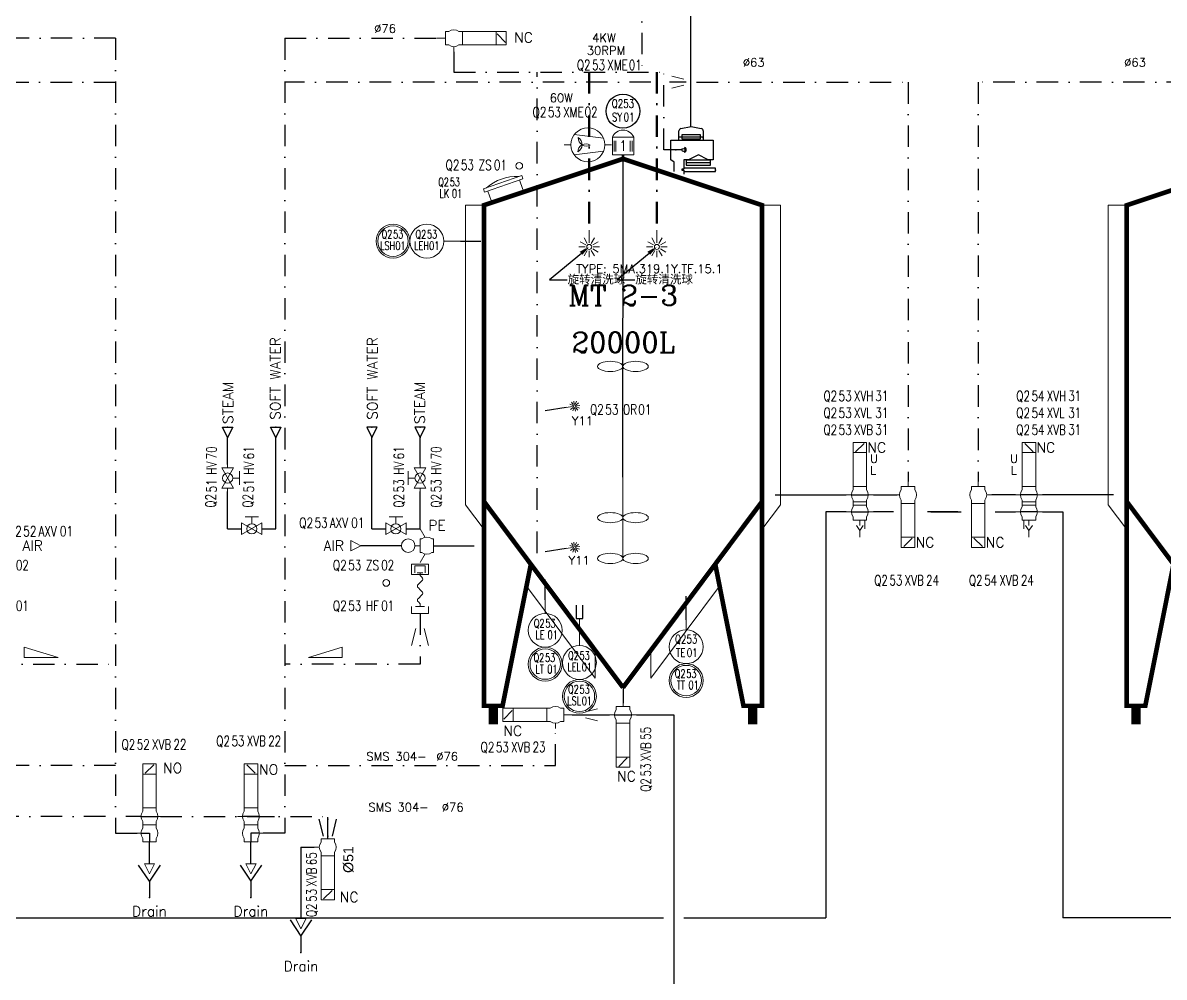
# Model space of a CAD drawing. Header units: inches. Extents: x 14542 to 16164, y 23460 to 24887.
# Drawn here: x 15124.2 to 15461.6, y 24392.6 to 24674.7 of the extents above; entities that cross this region are included whole.
import ezdxf
from ezdxf import colors
from ezdxf.entities.mleader import LeaderData, LeaderLine
from ezdxf.enums import TextEntityAlignment as Align
from ezdxf.math import Vec2, Vec3

# ---------------------------------------------------------------- set-up
doc = ezdxf.new("R2010")
doc.units = ezdxf.units.IN
doc.header["$MEASUREMENT"] = 0
doc.linetypes.add('DASHDOT2', pattern=[12.7, 6.35, -3.175, 0, -3.175])
for name, color, linetype, lineweight in [('15 Pipe Drain', 32, 'Continuous', 30), ('17 Pipe CIP', 4, 'DASHDOT2', 50), ('19 Pipe Process', 30, 'Continuous', 30), ('31 Equipment', 7, 'Continuous', 9), ('33 Instruments Labels', 7, 'Continuous', 9), ('43 TXT English', 7, 'Continuous', 9)]:
    doc.layers.add(name, color=color, linetype=linetype, lineweight=lineweight)
for name, color, linetype in [('CUVERIE', 7, 'Continuous'), ('DIAMETRE', 7, 'Continuous'), ('MATERIEL-DIVERS', 7, 'Continuous'), ('POMPES-PROCESS', 7, 'Continuous'), ('REPERES', 7, 'Continuous'), ('techn-data', 7, 'Continuous'), ('TEXTE', 7, 'Continuous'), ('TEXTES', 7, 'Continuous'), ('TUYAUTERIE-AIR INSTRUMENT', 3, 'Continuous'), ('TUYAUTERIE-EAU', 5, 'Continuous'), ('TUYAUTERIE-EGOUT', 32, 'Continuous'), ('TUYAUTERIE-GAZ', 3, 'Continuous'), ('TUYAUTERIE-NEP', 4, 'DASHDOT2'), ('TUYAUTERIE-VAPEUR', 6, 'Continuous'), ('TXT_FR', 7, 'Continuous'), ('VANNES', 7, 'Continuous')]:
    doc.layers.add(name, color=color, linetype=linetype)
doc.layers.get('33 Instruments Labels').off()
doc.layers.get('REPERES').off()
doc.styles.add('ROMANC', font='romanc')
doc.styles.add('ROMANS', font='ROMANS.SHX')
doc.styles.add('ROMANT', font='romant')
doc.styles.get("Standard").update_dxf_attribs({"font": 'arial.ttf'})

# ---------------------------------------------------------------- blocks, each defined once
blk = doc.blocks.new('EGOUT')
at = {"color": 7}
for p, q in [((-3.2, 9.61), (0, 4.81)), ((0, 4.81), (3.2, 9.61)), ((0, 4.81), (0, 0))]:
    blk.add_line(p, q, dxfattribs=at)
at = {"color": 7, "extrusion": (0, -1, 0)}
blk.add_point((0, 0), dxfattribs=at)
at = {"layer": 'POMPES-PROCESS', "style": 'ROMANS'}
blk.add_attdef('EGOUT', text='', height=3, dxfattribs=at).set_placement((0, -4), align=Align.MIDDLE)
blk = doc.blocks.new('APV-SIGN-FLOW-SLOPE-1')
at = {"layer": '31 Equipment'}
blk.add_lwpolyline([(-5, 2), (5, 2), (5, 5), (-5, 2)], dxfattribs=at)
at = {"layer": '31 Equipment', "style": 'ROMANS'}
blk.add_attdef('%', text='', height=2, rotation=16.6992, dxfattribs=at).set_placement((-0.64, 4.87), align=Align.MIDDLE)
blk = doc.blocks.new('APV-VLV-SSEAT-SW44-4')
at = {"layer": '31 Equipment', "ltscale": 38}
for p, q in [((1.25, 20.25), (-1.25, 17.75)), ((-2, 7.5), (-2, 6.5)), ((2, 7.5), (2, 6.5)), ((-4, 5), (-2.5, 5)), ((-2, 2.5), (-2, 3.5)), ((2, 2.5), (2, 3.5)), ((-2.5, 0), (-4, 0)), ((-2, 2.5), (2, 2.5)), ((-2, 2.5), (-2, 1.5)), ((2, 2.5), (2, 1.5)), ((-2, -1.5), (-2, -2.5)), ((-2, -2.5), (2, -2.5)), ((0, -2.5), (0, -5)), ((2, -1.5), (2, -2.5))]:
    blk.add_line(p, q, dxfattribs=at)
at = {"layer": '31 Equipment', "lineweight": 30}
for p, q in [((-2.5, 5), (2.5, 5)), ((-2.5, 0), (0, 0)), ((0, 0), (0, -2.5))]:
    blk.add_line(p, q, dxfattribs=at)
at = {"layer": '31 Equipment'}
blk.add_line((2.5, 5), (4, 5), dxfattribs=at)
at = {"layer": '31 Equipment', "ltscale": 38}
for points in [[(-2, 17.5), (2, 17.5), (2, 20.5), (-2, 20.5)], [(-2, 7.5), (2, 7.5), (2, 17.5), (-2, 17.5)]]:
    blk.add_lwpolyline(points, close=True, dxfattribs=at)
for centre, start, end in [((0, 5), 143.1301, 216.8699), ((0, 5), 323.1301, 36.8699), ((0, 0), 143.1301, 216.8699), ((0, 0), 323.1301, 36.8699)]:
    blk.add_arc(centre, 2.5, start, end, dxfattribs=at)
blk = doc.blocks.new('APV-SIGN-ARW-FLOW-1')
at = {"layer": '31 Equipment'}
for p, q in [((-1.5, -1.5), (-1.5, 1.5)), ((-1.5, 1.5), (1.5, 0)), ((1.5, 0), (-1.5, -1.5))]:
    blk.add_line(p, q, dxfattribs=at)
blk = doc.blocks.new('APV-INS-M-L-LE2')
at = {"layer": '31 Equipment', "color": 7}
blk.add_line((5, 0), (13, 0), dxfattribs=at)
at = {"layer": '31 Equipment', "lineweight": 25}
blk.add_lwpolyline([(17, 1), (13, 1), (13, 0), (13, -1), (17, -1)], dxfattribs=at)
at = {"layer": '31 Equipment', "color": 7}
blk.add_circle((0, 0), 5, dxfattribs=at)
blk = doc.blocks.new('APV-INS-F-L-LS')
at = {"layer": '31 Equipment'}
for radius in [5, 4.5]:
    blk.add_circle((0, 0), radius, dxfattribs=at)
blk = doc.blocks.new('APV-INS-M-L-TE')
at = {"layer": '31 Equipment', "color": 7}
blk.add_line((0, -5), (0, -10), dxfattribs=at)
blk.add_circle((0, 0), 5, dxfattribs=at)
blk = doc.blocks.new('APV-INS-F-L-TT')
at = {"layer": '31 Equipment'}
for radius in [5, 4.5]:
    blk.add_circle((0, 0), radius, dxfattribs=at)
blk = doc.blocks.new('APV-TNK-ACC-MOT-1')
at = {"layer": '31 Equipment', "color": 7}
for p, q in [((3.15, 6.4), (-3.15, 6.4)), ((-3.15, 6.4), (-3.15, 1.15)), ((-2.64, 5.35), (-2.64, 2.2)), ((-2.1, 5.35), (-2.1, 2.2)), ((2.1, 5.35), (2.1, 2.2)), ((2.66, 5.35), (2.66, 2.2)), ((3.15, 1.15), (3.15, 6.4)), ((-3.15, 1.15), (3.15, 1.15))]:
    blk.add_line(p, q, dxfattribs=at)
blk.add_arc((0, 5.09), 3.41, 22.6199, 157.3801, dxfattribs=at)
at = {"layer": '31 Equipment', "ltscale": 38}
blk.add_point((0, 0), dxfattribs=at)
at = {"layer": '31 Equipment', "color": 7}
blk.add_trace([(-0.39, 0), (0.39, 0), (-0.39, 1.15), (0.39, 1.15)], dxfattribs=at)
at = {"layer": '31 Equipment', "style": 'ROMANT', "width": 0.8}
blk.add_text('1', height=3, dxfattribs=at).set_placement((0, 3.89), align=Align.MIDDLE)
blk = doc.blocks.new('APV-INS-M-L-LE1')
at = {"layer": '31 Equipment', "color": 7}
blk.add_line((0, -5), (0, -10), dxfattribs=at)
blk.add_circle((0, 0), 5, dxfattribs=at)
blk = doc.blocks.new('APV-TNK-ACC-MANHOLE-1')
at = {"layer": '31 Equipment'}
for p, q in [((-6, 3), (-6, 4)), ((-6, 4), (6, 4)), ((6, 3), (6, 4)), ((-6, 3), (6, 3)), ((-5, 0), (-5, 3)), ((5, 3), (5, 0))]:
    blk.add_line(p, q, dxfattribs=at)
blk.add_arc((0, -8), 13, 67.3801, 112.6199, dxfattribs=at)
blk = doc.blocks.new('APV-INS-POS-GEN-1')
at = {"layer": '31 Equipment', "color": 5}
blk.add_circle((0, 0), 1, dxfattribs=at)
blk = doc.blocks.new('APV-TNK-ACC-AGIT-1')
at = {"layer": '31 Equipment'}
blk.add_line((0, 0), (0, -8), dxfattribs=at)
for centre in [(-2.5, -8), (2.5, -8)]:
    blk.add_ellipse(centre, major_axis=(-2.5, 0), ratio=0.4, dxfattribs=at)
blk = doc.blocks.new('APV-FTG-CONX-QUICK-1')
at = {"layer": '31 Equipment'}
for p, q in [((-0.5, 2.5), (2.5, 2.5)), ((-0.5, -2.5), (-0.5, 2.5)), ((0, 1.5), (2, 1.5)), ((0, 0.83), (0, -0.83)), ((2, 1.5), (2, -1.5)), ((2.5, 2.5), (2.5, -2.5)), ((2.5, -2.5), (-0.5, -2.5)), ((0, -0.83), (0, -0.83)), ((2, -1.5), (0, -1.5))]:
    blk.add_line(p, q, dxfattribs=at)
blk = doc.blocks.new('APV-FTG-CONX-HOSE-1')
at = {"layer": '31 Equipment'}
for p, q in [((-4.17, 0), (-5, 0)), ((4.17, 0), (5, 0))]:
    blk.add_line(p, q, dxfattribs=at)
for points in [[(-4.17, 0), (-3.63, 0.5), (-3.42, 0.71), (-3.13, 0.79), (-2.83, 0.71), (-2.58, 0.5), (-1.54, -0.5), (-1.33, -0.71), (-1.04, -0.79), (-0.75, -0.71), (-0.5, -0.5), (0, 0)], [(0, 0), (0.54, 0.5), (0.75, 0.71), (1.04, 0.79), (1.33, 0.71), (1.58, 0.5), (2.62, -0.5), (2.83, -0.71), (3.12, -0.79), (3.42, -0.71), (3.67, -0.5), (4.17, 0)]]:
    blk.add_lwpolyline(points, dxfattribs=at)
blk = doc.blocks.new('APV-FTG-CONX-SCREWED-1')
at = {"layer": '31 Equipment'}
for p, q in [((0, 2.5), (2, 2.5)), ((0, 1.33), (0, -1.33)), ((2, 2.5), (2, -2.5)), ((0, -1.33), (0, -1.33)), ((2, -2.5), (0, -2.5))]:
    blk.add_line(p, q, dxfattribs=at)
blk = doc.blocks.new('APV-FCE-GEN-REDCON-1')
at = {"layer": '31 Equipment', "color": 7}
for p, q in [((-2.5, 2.5), (2.5, 1.25)), ((2.5, 1.25), (2.5, 1.25)), ((2.5, -1.25), (-2.5, -2.5))]:
    blk.add_line(p, q, dxfattribs=at)
blk = doc.blocks.new('APV-INS-F-L-LT')
at = {"layer": '31 Equipment'}
for radius in [5, 4.5]:
    blk.add_circle((0, 0), radius, dxfattribs=at)
blk = doc.blocks.new('SPB')
at = {"color": 7}
for p, q in [((0, -6), (0, 0)), ((-2.598, -9), (-1.302, -8.25)), ((-2.124, -9.624), (-1.062, -8.562)), ((-1.5, -10.098), (-0.75, -8.802)), ((-0.774, -10.398), (-0.39, -8.952)), ((0, -10.5), (0, -9)), ((0.774, -10.398), (0.39, -8.952)), ((1.5, -10.098), (0.75, -8.802)), ((2.124, -9.624), (1.062, -8.562)), ((2.598, -9), (1.302, -8.25))]:
    blk.add_line(p, q, dxfattribs=at)
blk.add_circle((0, -7.5), 1.5, dxfattribs=at)
at = {"color": 7, "extrusion": (0, 1, 0)}
blk.add_point((0, 0), dxfattribs=at)
blk = doc.blocks.new('GOAVEC')
at = {"layer": 'MATERIEL-DIVERS'}
for p, q in [((0.48, 11.27), (3, 11.77)), ((3, 11.77), (5.52, 11.27)), ((0, 8.4), (0, 10.68)), ((0, 9.21), (6, 9.21)), ((5.28, 9.71), (0.72, 9.71)), ((0.72, 9.71), (0.72, 8.7)), ((0.72, 8.7), (5.28, 8.7)), ((5.28, 8.7), (5.28, 9.71)), ((6, 10.68), (6, 8.4)), ((-0.74, 6), (-2.03, 6)), ((-2, 8.4), (8.4, 8.4)), ((-2, 3.6), (-2, 8.4)), ((8.4, 8.4), (8.4, 3.6)), ((-1.2, 3), (-2, 3.6)), ((-1.2, 0.7), (-1.2, 3)), ((2.26, 3.6), (1.2, 3.6)), ((1.2, 3.6), (1.2, 1.27)), ((1.8, 3.49), (1.8, 2.29)), ((7.8, 3.49), (1.8, 3.49)), ((1.8, 2.89), (7.8, 2.89)), ((4.8, 4.8), (2.53, 3.66)), ((7.07, 3.66), (4.8, 4.8)), ((8.4, 3.6), (7.34, 3.6)), ((7.8, 2.29), (7.8, 3.49)), ((0.76, 1.27), (0.76, 1.01)), ((1.2, 1.27), (0.76, 1.27)), ((0.76, 1.01), (1.2, 1.01)), ((9, 1.52), (1.19, 1.52)), ((1.19, 1.01), (1.19, 0.72)), ((1.19, 0.72), (9, 0.72)), ((1.2, 1.01), (1.2, 0)), ((1.8, 2.29), (7.8, 2.29)), ((9, 0.72), (9, 1.52))]:
    blk.add_line(p, q, dxfattribs=at)
for centre, start, end in [((0.6, 10.68), 101.3099, 180), ((5.4, 10.68), 0, 78.6901), ((2.26, 4.2), 270, 296.5651), ((7.34, 4.2), 243.4349, 270)]:
    blk.add_arc(centre, 0.6, start, end, dxfattribs=at)
at = {"layer": 'MATERIEL-DIVERS', "color": 7, "extrusion": (1, 0, 0)}
for p in [(6, 9), (9, 1)]:
    blk.add_point(p, dxfattribs=at)
at = {"layer": 'MATERIEL-DIVERS', "color": 2}
for p in [(6, 9), (-2, 6), (9, 1)]:
    blk.add_point(p, dxfattribs=at)
at = {"layer": 'MATERIEL-DIVERS', "color": 7, "extrusion": (-1, 0, 0)}
blk.add_point((-2, 6), dxfattribs=at)
at = {"layer": 'MATERIEL-DIVERS', "xscale": 0.2499010929244832, "yscale": 0.2499010929244832, "zscale": 0.2499010929244832, "rotation": 90}
blk.add_blockref('SPB', (-0.74, 6), dxfattribs=at)
blk = doc.blocks.new('INSTR-M-L-SY')
at = {"layer": 'MATERIEL-DIVERS', "color": 7}
blk.add_circle((0, 0), 5, dxfattribs=at)
blk = doc.blocks.new('APV-VLV-SSEAT-SW42-3')
at = {"layer": '31 Equipment', "ltscale": 38}
for p, q in [((1.25, 15.25), (-1.25, 12.75)), ((-2, 2.5), (-2, 1.5)), ((2, 2.5), (2, 1.5)), ((-2, -2.5), (-2, -1.5)), ((2, -2.5), (-2, -2.5)), ((-2, -2.5), (2, -2.5)), ((0, -2.5), (0, -5)), ((2, -2.5), (2, -1.5))]:
    blk.add_line(p, q, dxfattribs=at)
at = {"layer": '31 Equipment'}
for p, q in [((-4, 0), (-2.5, 0)), ((2.5, 0), (4, 0))]:
    blk.add_line(p, q, dxfattribs=at)
at = {"layer": '31 Equipment', "lineweight": 30}
blk.add_line((2.5, 0), (-2.5, 0), dxfattribs=at)
at = {"layer": '31 Equipment', "ltscale": 38}
for points in [[(-2, 12.5), (2, 12.5), (2, 15.5), (-2, 15.5)], [(-2, 2.5), (2, 2.5), (2, 12.5), (-2, 12.5)]]:
    blk.add_lwpolyline(points, close=True, dxfattribs=at)
for start, end in [(143.1301, 216.8699), (323.1301, 36.8699)]:
    blk.add_arc((0, 0), 2.5, start, end, dxfattribs=at)
blk = doc.blocks.new('APV-VLV-SSEAT-SW41-3')
at = {"layer": '31 Equipment', "ltscale": 38}
for p, q in [((1.25, 15.25), (-1.25, 12.75)), ((-2, 2.5), (-2, 1.5)), ((2, 2.5), (2, 1.5)), ((2.5, 0), (4, 0)), ((-2, -2.5), (-2, -1.5)), ((2, -2.5), (-2, -2.5)), ((-2, -2.5), (2, -2.5)), ((0, -2.5), (0, -5)), ((2, -2.5), (2, -1.5))]:
    blk.add_line(p, q, dxfattribs=at)
for points in [[(-2, 12.5), (2, 12.5), (2, 15.5), (-2, 15.5)], [(-2, 2.5), (2, 2.5), (2, 12.5), (-2, 12.5)]]:
    blk.add_lwpolyline(points, close=True, dxfattribs=at)
for start, end in [(143.1301, 216.8699), (323.1301, 36.8699)]:
    blk.add_arc((0, 0), 2.5, start, end, dxfattribs=at)
blk = doc.blocks.new('APV-VLV-SAMPL-PRD20-2')
at = {"layer": '31 Equipment', "ltscale": 38}
for p, q in [((-2.54, 2.44), (-4, 5)), ((-4, 0), (-5.5, 0)), ((-4, 2), (-3.5, 2)), ((-4, 2), (-4, -2)), ((0, 2), (-0.5, 2)), ((0, 2), (0, -2)), ((0, -2), (0, 2)), ((-4, -2), (-3.5, -2)), ((-2.54, -2.44), (-4, -5)), ((0, -2), (-0.5, -2))]:
    blk.add_line(p, q, dxfattribs=at)
at = {"layer": '31 Equipment'}
blk.add_circle((-7.5, 0), 2, dxfattribs=at)
at = {"layer": '31 Equipment', "ltscale": 38}
for start, end in [(53.1301, 126.8699), (233.1301, 306.8699)]:
    blk.add_arc((-2, 0), 2.5, start, end, dxfattribs=at)
blk = doc.blocks.new('APV-VLV-DSEAT-DA34-3')
at = {"layer": '31 Equipment', "ltscale": 38}
for p, q in [((1.25, 20.25), (-1.25, 17.75)), ((-2, 7.5), (-2, 6.5)), ((2, 7.5), (2, 6.5)), ((-4, 5), (-2.5, 5)), ((-2, 3), (-2, 3.5)), ((2, 3), (2, 3.5)), ((4, 5), (2.5, 5)), ((-2, 2), (-2, 1.5)), ((2, 2), (2, 1.5)), ((-4, 0), (-2.5, 0)), ((-2, -2.5), (-2, -1.5)), ((-2, -2.5), (2, -2.5)), ((0, -2.5), (0, -4)), ((1.5, -2.5), (1.5, -5)), ((2, -2.5), (2, -1.5)), ((2.5, 0), (4, 0)), ((0, -5.5), (-1, -4)), ((1, -4), (0, -5.5)), ((0, -5.5), (0, -7.5))]:
    blk.add_line(p, q, dxfattribs=at)
at = {"layer": '31 Equipment', "lineweight": 30}
for p, q in [((-2.5, 5), (2.5, 5)), ((-2.5, 0), (2.5, 0))]:
    blk.add_line(p, q, dxfattribs=at)
at = {"layer": '31 Equipment', "ltscale": 38}
for points in [[(-2, 17.5), (2, 17.5), (2, 20.5), (-2, 20.5)], [(-2, 7.5), (2, 7.5), (2, 17.5), (-2, 17.5)], [(-2, 3), (2, 3), (2, 2), (-2, 2)]]:
    blk.add_lwpolyline(points, close=True, dxfattribs=at)
for centre, start, end in [((0, 5), 143.1301, 216.8699), ((0, 5), 323.1301, 36.8699), ((0, 0), 143.1301, 216.8699), ((0, 0), 323.1301, 36.8699)]:
    blk.add_arc(centre, 2.5, start, end, dxfattribs=at)
at = {"layer": '31 Equipment', "style": 'ROMANS', "flags": 8}
for tag, p in [('U', (3, 14.5)), ('L', (3, 11))]:
    blk.add_attdef(tag, p, '', height=2.5, dxfattribs=at)
blk = doc.blocks.new('APV-TNK-ACC-SPRAYBALL-1')
at = {"layer": '31 Equipment'}
for p, q in [((0, -3.81), (0, 0)), ((-0.6, -3.97), (-1.53, -2.35)), ((0.6, -3.97), (1.53, -2.35)), ((-1.19, -5), (-3.05, -5)), ((-1.03, -4.4), (-2.65, -3.47)), ((-1.03, -5.6), (-2.65, -6.53)), ((-0.6, -6.03), (-1.53, -7.65)), ((0, -6.19), (0, -8.05)), ((0.6, -6.03), (1.53, -7.65)), ((1.03, -4.4), (2.65, -3.47)), ((1.03, -5.6), (2.65, -6.53)), ((1.19, -5), (3.05, -5))]:
    blk.add_line(p, q, dxfattribs=at)
blk.add_circle((0, -5), 0.738, dxfattribs=at)
blk = doc.blocks.new('REPNORM')
at = {"layer": 'TEXTES', "style": 'ROMANS', "width": 0.75}
for tag, p in [('ZONE', (-9.75, -1.25)), ('SOUSZONE', (-5.25, -1.25)), ('ELEMENT', (0, -1.25)), ('NUM', (4.5, -1.25))]:
    blk.add_attdef(tag, p, '', height=3, dxfattribs=at)
blk = doc.blocks.new('REPNORM1')
at = {"layer": 'TEXTES', "style": 'ROMANS', "width": 0.75}
for tag, p in [('ZONE', (-9.75, -1.25)), ('SOUSZONE', (-5.25, -1.25)), ('ELEMENT', (-0.75, -1.25)), ('NUM', (5.59, -1.22))]:
    blk.add_attdef(tag, p, '', height=3, dxfattribs=at)
blk = doc.blocks.new('REPINS2')
at = {"layer": 'TEXTES', "style": 'ROMANS', "width": 0.7}
for tag, p in [('ZONE', (-3.35, 0.8)), ('SOUSZONE', (0.05, 0.8)), ('NUM', (0.7, -2.6))]:
    blk.add_attdef(tag, p, '', height=2.5, dxfattribs=at)
blk.add_attdef('ELEMENT', text='', height=2.5, dxfattribs=at).set_placement((-1.56, -2.59), align=Align.CENTER)
blk = doc.blocks.new('REPINS')
at = {"layer": 'TEXTES', "style": 'ROMANS', "width": 0.75}
for tag, p in [('ZONE', (-3.3, 1)), ('SOUSZONE', (0.1, 1)), ('NUM', (0.2, -3))]:
    blk.add_attdef(tag, p, '', height=2.5, dxfattribs=at)
blk.add_attdef('ELEMENT', text='', height=2.5, dxfattribs=at).set_placement((-0.2, -3), align=Align.RIGHT)
blk = doc.blocks.new('CR')
at = {"color": 7}
for p, q in [((-2.5, 2.5), (2.5, 1.25)), ((2.5, 1.25), (2.5, 1.25)), ((2.5, -1.25), (-2.5, -2.5))]:
    blk.add_line(p, q, dxfattribs=at)
at = {"color": 7, "extrusion": (-1, 0, 0)}
blk.add_point((-2.5, 0), dxfattribs=at)
at = {"color": 7, "extrusion": (1, 0, 0)}
blk.add_point((2.5, 0), dxfattribs=at)
blk = doc.blocks.new('APV-PMP-GEN-FAN-1')
at = {"layer": '31 Equipment', "ltscale": 38}
for p, q in [((-5, 0), (-7, 0)), ((5, 0), (7, 0))]:
    blk.add_line(p, q, dxfattribs=at)
at = {"layer": '31 Equipment', "color": 7}
for p, q in [((4.62, 1.91), (-4.01, 2.99)), ((-3.44, 2.92), (-3.44, 2.92)), ((-4.03, -2.96), (4.65, -1.85))]:
    blk.add_line(p, q, dxfattribs=at)
blk.add_circle((0, 0), 5, dxfattribs=at)
for centre, radius, start, end in [((-4.14, 0.04), 2.42, 297.7105, 59.0333), ((-0.6, -2.14), 2.41, 57.3705, 179.0726), ((-0.42, 2.11), 2.48, 179.801, 296.7761)]:
    blk.add_arc(centre, radius, start, end, dxfattribs=at)
blk = doc.blocks.new('FLE23-A')
at = {"color": 7}
for p, q in [((0, 1.5), (-3, 0)), ((-3, 0), (0, -1.5)), ((0, -1.5), (0, 1.5))]:
    blk.add_line(p, q, dxfattribs=at)
at = {"layer": 'MATERIEL-DIVERS', "color": 7, "extrusion": (-1, 0, 0)}
blk.add_point((-3, 0), dxfattribs=at)
at = {"layer": 'MATERIEL-DIVERS', "color": 2}
for p in [(-3, 0), (0, 0)]:
    blk.add_point(p, dxfattribs=at)
at = {"layer": 'MATERIEL-DIVERS', "color": 7, "extrusion": (1, 0, 0)}
blk.add_point((0, 0), dxfattribs=at)
blk = doc.blocks.new('APV-VLVM-BALL-KHV+MF-1')
at = {"layer": '31 Equipment'}
for p, q in [((-2, 3.5), (2, 3.5)), ((0, 1.5), (0, 3.5)), ((-3, 1.734), (-3, -1.734)), ((-3, -1.734), (3, 1.734)), ((3, -1.734), (-3, 1.734)), ((3, 1.734), (3, -1.734))]:
    blk.add_line(p, q, dxfattribs=at)
at = {"layer": '31 Equipment', "ltscale": 38}
for p, q in [((-3, 0), (-4, 0)), ((3, 0), (4, 0))]:
    blk.add_line(p, q, dxfattribs=at)
at = {"layer": '31 Equipment'}
blk.add_circle((0, 0), 1.5, dxfattribs=at)
blk = doc.blocks.new('APV-TNK-INSULAT-13')
at = {"layer": '31 Equipment', "color": 7}
for p, q in [((-24.69, 86.85), (-28.01, 86.85)), ((-28.01, 86.85), (-28.01, 33.18)), ((25.11, 86.85), (28.43, 86.85)), ((28.43, 86.85), (28.43, 33.18)), ((-4.77, 7.11), (-4.77, 2.1)), ((5.19, 7.11), (5.19, 2.1))]:
    blk.add_line(p, q, dxfattribs=at)
at = {"layer": '31 Equipment'}
for p, q in [((-24.69, 28.74), (-24.69, 86.85)), ((25.11, 28.74), (25.11, 86.85)), ((-28.01, 33.18), (-24.69, 28.74)), ((28.43, 33.18), (25.11, 28.74)), ((-17.09, 18.58), (-16.3, 22.54)), ((-16.3, 22.54), (-4.77, 7.11)), ((16.73, 22.54), (5.19, 7.11)), ((17.52, 18.58), (16.73, 22.54)), ((-17.09, 18.58), (-4.77, 2.1)), ((17.52, 18.58), (5.19, 2.1))]:
    blk.add_line(p, q, dxfattribs=at)
blk = doc.blocks.new('APV-TNK-GEN-12')
at = {"layer": '31 Equipment', "color": 7}
for points, const_width in [([(-16.3, 28.54), (-21.37, 3.17), (-24.69, 3.17), (-24.69, 92.85), (0.21, 101.15), (25.11, 92.85), (25.11, 3.17), (21.79, 3.17), (16.73, 28.54)], 0.83), ([(-24.69, 39.75), (0.21, 6.45)], 0.83), ([(25.11, 39.75), (0.21, 6.45)], 0.83), ([(-23.03, 3.17), (-23.03, -0.15)], 1.66), ([(23.45, 3.17), (23.45, -0.15)], 1.66)]:
    blk.add_lwpolyline(points, dxfattribs=dict(at, const_width=const_width))

msp = doc.modelspace()

# ---------------------------------------------------------------- linework, layer by layer
at = {"layer": '15 Pipe Drain'}
for q in [(15206.39, 24409.93), (15210.31, 24431.01)]:
    msp.add_line((15206.39, 24431.01), q, dxfattribs=at)
at = {"layer": '17 Pipe CIP'}
for p, q in [((15291.59, 24660.14), (15291.59, 24613.44)), ((15311.59, 24660.14), (15311.59, 24613.44))]:
    msp.add_line(p, q, dxfattribs=at)
at = {"layer": '19 Pipe Process'}
for p, q in [((15184.71, 24525.14), (15184.71, 24536.14)), ((15241.59, 24525.14), (15241.59, 24536.14)), ((15346.59, 24535.14), (15367.59, 24535.14)), ((15375.59, 24535.14), (15382.59, 24535.14)), ((15417.59, 24535.14), (15410.59, 24535.14)), ((15446.59, 24535.14), (15425.59, 24535.14)), ((15361.59, 24530.14), (15361.59, 24410.14)), ((15367.59, 24530.14), (15361.59, 24530.14)), ((15381.59, 24530.14), (15375.59, 24530.14)), ((15400.59, 24530.14), (15391.59, 24530.14)), ((15392.59, 24530.14), (15401.59, 24530.14)), ((15411.59, 24530.14), (15417.59, 24530.14)), ((15425.59, 24530.14), (15431.59, 24530.14)), ((15431.59, 24530.14), (15431.59, 24410.14)), ((15245.59, 24520.14), (15257.59, 24520.14)), ((15301.59, 24478.22), (15301.59, 24473.64)), ((15286.59, 24470.14), (15297.59, 24470.14)), ((15305.59, 24470.14), (15316.59, 24470.14)), ((15316.59, 24470.14), (15316.59, 24360.14)), ((15029.59, 24410.14), (15313.59, 24410.14)), ((15319.59, 24410.14), (15361.59, 24410.14)), ((15473.59, 24410.14), (15431.59, 24410.14))]:
    msp.add_line(p, q, dxfattribs=at)
at = {"layer": 'CUVERIE'}
for p, q in [((15253.59, 24610.14), (15259.59, 24610.14)), ((15278.59, 24504.14), (15278.59, 24510.14)), ((15320.25, 24498.27), (15320.25, 24505.27))]:
    msp.add_line(p, q, dxfattribs=at)
at = {"layer": 'MATERIEL-DIVERS'}
msp.add_line((15301.56, 24540.43), (15301.59, 24634.48), dxfattribs=at)
at = {"layer": 'TUYAUTERIE-AIR INSTRUMENT'}
msp.add_line((15236.09, 24520.14), (15224.09, 24520.14), dxfattribs=at)
at = {"layer": 'TUYAUTERIE-EAU'}
for p, q in [((15198.92, 24544.14), (15198.92, 24552.14)), ((15227.38, 24544.14), (15227.38, 24552.14)), ((15198.92, 24525.14), (15198.92, 24544.14)), ((15227.38, 24525.14), (15227.38, 24544.14)), ((15184.71, 24525.14), (15188.78, 24525.14)), ((15194.78, 24525.14), (15198.92, 24525.14)), ((15227.38, 24525.14), (15231.45, 24525.14)), ((15237.45, 24525.14), (15241.59, 24525.14))]:
    msp.add_line(p, q, dxfattribs=at)
at = {"layer": 'TUYAUTERIE-EGOUT'}
for p, q in [((15161.59, 24426.14), (15161.59, 24432.64)), ((15191.59, 24426.14), (15191.59, 24432.64))]:
    msp.add_line(p, q, dxfattribs=at)
at = {"layer": 'TUYAUTERIE-GAZ'}
msp.add_line((15321.59, 24644.14), (15321.59, 24716.14), dxfattribs=at)
msp.add_line((15321.59, 24644.14), (15321.59, 24716.14), dxfattribs=at)
at = {"layer": 'TUYAUTERIE-NEP'}
for p, q in [((15307.13, 24710.14), (15307.13, 24660.14)), ((15151.59, 24670.14), (15096.59, 24670.14)), ((15151.59, 24670.14), (15151.59, 24435.14)), ((15201.59, 24670.14), (15201.59, 24435.14)), ((15201.59, 24670.14), (15246.59, 24670.14)), ((15251.59, 24666.14), (15251.59, 24660.14)), ((15251.59, 24660.14), (15313.69, 24660.14)), ((15276.24, 24517.95), (15276.24, 24660.14)), ((15313.69, 24637.14), (15313.69, 24660.14)), ((15042.76, 24657.14), (15151.59, 24657.14)), ((15309.82, 24657.14), (15201.59, 24657.14)), ((15320.25, 24657.14), (15315.29, 24657.14)), ((15323.35, 24657.14), (15385.84, 24657.14)), ((15385.84, 24657.14), (15385.84, 24539.14)), ((15468.59, 24657.14), (15406.59, 24657.14)), ((15406.59, 24657.14), (15406.59, 24539.14)), ((15315.59, 24637.14), (15313.69, 24637.14)), ((15284.8, 24561), (15276.24, 24559.67)), ((15284.8, 24519.28), (15276.24, 24517.95)), ((15241.59, 24500.14), (15241.59, 24485.14)), ((15101.59, 24485.14), (15151.59, 24485.14)), ((15241.59, 24485.14), (15201.59, 24485.14)), ((15281.59, 24455.14), (15281.59, 24466.14)), ((15151.59, 24455.14), (15061.59, 24455.14)), ((15201.59, 24455.14), (15281.59, 24455.14)), ((15148.59, 24440.14), (15029.59, 24440.14)), ((15159.09, 24440.14), (15154.59, 24440.14)), ((15164.84, 24440.14), (15214.31, 24440.14)), ((15194.09, 24440.14), (15198.59, 24440.14)), ((15214.31, 24433.51), (15214.31, 24440.14)), ((15151.59, 24435.14), (15158.59, 24435.14)), ((15201.59, 24435.14), (15194.59, 24435.14))]:
    msp.add_line(p, q, dxfattribs=at)
at = {"layer": 'TUYAUTERIE-VAPEUR'}
for p, q in [((15184.71, 24544.14), (15184.71, 24552.14)), ((15241.59, 24544.14), (15241.59, 24552.14))]:
    msp.add_line(p, q, dxfattribs=at)

# ---------------------------------------------------------------- block references
at = {"layer": '17 Pipe CIP', "xscale": -0.5, "yscale": 0.5, "rotation": 98.82907370450727}
for p in [(15284.8, 24561), (15284.8, 24519.28)]:
    msp.add_blockref('APV-TNK-ACC-SPRAYBALL-1', p, dxfattribs=at)
at = {"layer": '31 Equipment', "xscale": 1.65, "yscale": 1.65, "zscale": 1.1}
for name, p in [('APV-TNK-GEN-12', (15301.24, 24467.58)), ('APV-TNK-GEN-12', (15491.24, 24467.58)), ('APV-TNK-INSULAT-13', (15301.24, 24477.48)), ('APV-TNK-INSULAT-13', (15491.24, 24477.48))]:
    msp.add_blockref(name, p, dxfattribs=at)
at = {"layer": '31 Equipment'}
for p in [(15291.59, 24613.44), (15311.59, 24613.44)]:
    msp.add_blockref('APV-TNK-ACC-SPRAYBALL-1', p, dxfattribs=at)
at = {"layer": '33 Instruments Labels'}
for name, p in [('INSTR-M-L-SY', (15301.56, 24648.56)), ('APV-INS-POS-GEN-1', (15270.91, 24632.41)), ('APV-INS-F-L-LS', (15233.59, 24610.14)), ('APV-INS-POS-GEN-1', (15231.59, 24509.14)), ('APV-INS-F-L-LT', (15278.59, 24485.14)), ('APV-INS-F-L-TT', (15320.25, 24480.27))]:
    msp.add_blockref(name, p, dxfattribs=at)
for name, p, rotation in [('APV-INS-M-L-LE1', (15243.59, 24610.14), 90), ('APV-INS-M-L-LE1', (15278.59, 24495.14), 180), ('APV-INS-M-L-LE2', (15288.7, 24485.61), 90), ('APV-INS-M-L-TE', (15320.25, 24490.27), 180), ('APV-INS-F-L-LS', (15288.7, 24475.61), 270)]:
    msp.add_blockref(name, p, dxfattribs=dict(at, rotation=rotation))
at = {"layer": '33 Instruments Labels', "xscale": -1.5, "yscale": 1.5, "zscale": 1.5}
for p in [(15301.56, 24585.14), (15301.56, 24540.43), (15301.56, 24528.39)]:
    msp.add_blockref('APV-TNK-ACC-AGIT-1', p, dxfattribs=at)
at = {"layer": 'CUVERIE'}
msp.add_blockref('APV-TNK-ACC-MOT-1', (15301.59, 24634.48), dxfattribs=at)
at = {"layer": 'CUVERIE', "xscale": 1.199999999999999, "yscale": 1.199999999999999, "zscale": 1.199999999999999}
msp.add_blockref('GOAVEC', (15318.11, 24629.91), dxfattribs=at)
at = {"layer": 'CUVERIE', "rotation": 19.38190026969543}
msp.add_blockref('APV-TNK-ACC-MANHOLE-1', (15267.3, 24623.8), dxfattribs=at)
at = {"layer": 'MATERIEL-DIVERS', "xscale": -0.7, "yscale": 0.7, "zscale": 0.7, "rotation": 180}
msp.add_blockref('APV-FCE-GEN-REDCON-1', (15317.81, 24657.14), dxfattribs=at)
at = {"layer": 'MATERIEL-DIVERS'}
for name, p in [('APV-PMP-GEN-FAN-1', (15291.2, 24638.64)), ('APV-SIGN-FLOW-SLOPE-1', (15213.59, 24485.14))]:
    msp.add_blockref(name, p, dxfattribs=at)
at = {"layer": 'MATERIEL-DIVERS', "xscale": -1}
for name, p, rotation in [('FLE23-A', (15184.71, 24555.14), 270), ('FLE23-A', (15198.92, 24555.14), 270), ('APV-SIGN-ARW-FLOW-1', (15161.59, 24424.64), 90)]:
    msp.add_blockref(name, p, dxfattribs=dict(at, rotation=rotation))
at = {"layer": 'MATERIEL-DIVERS'}
for name, p, rotation in [('FLE23-A', (15227.38, 24555.14), 90), ('FLE23-A', (15241.59, 24555.14), 90), ('APV-FTG-CONX-QUICK-1', (15241.59, 24512.14), 90), ('APV-FTG-CONX-HOSE-1', (15241.59, 24507.14), 90), ('APV-FTG-CONX-SCREWED-1', (15241.59, 24502.14), 270), ('APV-FCE-GEN-REDCON-1', (15241.59, 24493.14), 90), ('CR', (15214.31, 24436.83), 270), ('APV-SIGN-ARW-FLOW-1', (15191.59, 24424.64), 270), ('APV-SIGN-ARW-FLOW-1', (15206.39, 24408.43), 270)]:
    msp.add_blockref(name, p, dxfattribs=dict(at, rotation=rotation))
at = {"layer": 'MATERIEL-DIVERS', "xscale": -1}
msp.add_blockref('APV-SIGN-FLOW-SLOPE-1', (15129.59, 24485.14), dxfattribs=at)
at = {"layer": 'MATERIEL-DIVERS', "xscale": -0.7, "yscale": 0.7, "zscale": 0.7}
msp.add_blockref('APV-FCE-GEN-REDCON-1', (15292.28, 24470.14), dxfattribs=at)
at = {"layer": 'MATERIEL-DIVERS'}
ref = msp.add_blockref('EGOUT', (15161.59, 24416.14), dxfattribs=dict(at, xscale=-1))
ref.add_attrib('EGOUT', 'Drain', dxfattribs={"layer": 'POMPES-PROCESS', "height": 3, "style": 'ROMANS'}).set_placement((15161.59, 24412.14), align=Align.MIDDLE)
for p in [(15191.59, 24416.14), (15206.39, 24399.93)]:
    msp.add_blockref('EGOUT', p, dxfattribs=at).add_auto_attribs({'EGOUT': 'Drain'})
at = {"layer": 'REPERES'}
for name, p, values in [('REPNORM1', (15297.69, 24661.96), {'ZONE': 'Q2', 'SOUSZONE': '53', 'ELEMENT': 'XME', 'NUM': '01'}), ('REPINS', (15301.56, 24648.56), {'ZONE': 'Q2', 'SOUSZONE': '53', 'ELEMENT': 'SY', 'NUM': '01'}), ('REPNORM1', (15284.63, 24648.05), {'ZONE': 'Q2', 'SOUSZONE': '53', 'ELEMENT': 'XME', 'NUM': '02'}), ('REPNORM', (15258.91, 24632.41), {'ZONE': 'Q2', 'SOUSZONE': '53', 'ELEMENT': 'ZS', 'NUM': '01'}), ('REPINS2', (15250.32, 24625.58), {'ZONE': 'Q2', 'SOUSZONE': '53', 'NUM': '01', 'ELEMENT': 'LK'}), ('REPINS2', (15233.59, 24610.14), {'ZONE': 'Q2', 'SOUSZONE': '53', 'NUM': '01', 'ELEMENT': 'LSH'}), ('REPINS2', (15243.59, 24610.14), {'ZONE': 'Q2', 'SOUSZONE': '53', 'NUM': '01', 'ELEMENT': 'LEH'}), ('REPNORM1', (15370.59, 24564.14), {'ZONE': 'Q2', 'SOUSZONE': '53', 'ELEMENT': 'XVH', 'NUM': '31'}), ('REPNORM1', (15427.59, 24564.14), {'ZONE': 'Q2', 'SOUSZONE': '54', 'ELEMENT': 'XVH', 'NUM': '31'}), ('REPNORM', (15301.59, 24560.14), {'ZONE': 'Q2', 'SOUSZONE': '53', 'ELEMENT': 'OR', 'NUM': '01'}), ('REPNORM1', (15427.59, 24559.14), {'ZONE': 'Q2', 'SOUSZONE': '54', 'ELEMENT': 'XVL', 'NUM': '31'}), ('REPNORM1', (15370.59, 24554.14), {'ZONE': 'Q2', 'SOUSZONE': '53', 'ELEMENT': 'XVB', 'NUM': '31'}), ('REPNORM1', (15427.59, 24554.14), {'ZONE': 'Q2', 'SOUSZONE': '54', 'ELEMENT': 'XVB', 'NUM': '31'}), ('REPNORM1', (15215.65, 24526.64), {'ZONE': 'Q2', 'SOUSZONE': '53', 'ELEMENT': 'AXV', 'NUM': '01'}), ('REPNORM1', (15129.55, 24524.14), {'ZONE': 'Q2', 'SOUSZONE': '52', 'ELEMENT': 'AXV', 'NUM': '01'}), ('REPNORM', (15117.59, 24514.14), {'ZONE': 'Q2', 'SOUSZONE': '52', 'ELEMENT': 'ZS', 'NUM': '02'}), ('REPNORM', (15225.59, 24514.14), {'ZONE': 'Q2', 'SOUSZONE': '53', 'ELEMENT': 'ZS', 'NUM': '02'}), ('REPNORM1', (15385.59, 24509.64), {'ZONE': 'Q2', 'SOUSZONE': '53', 'ELEMENT': 'XVB', 'NUM': '24'}), ('REPNORM1', (15413.59, 24509.64), {'ZONE': 'Q2', 'SOUSZONE': '54', 'ELEMENT': 'XVB', 'NUM': '24'}), ('REPNORM', (15117.59, 24502.14), {'ZONE': 'Q2', 'SOUSZONE': '52', 'ELEMENT': 'HF', 'NUM': '01'}), ('REPNORM', (15225.59, 24502.14), {'ZONE': 'Q2', 'SOUSZONE': '53', 'ELEMENT': 'HF', 'NUM': '01'}), ('REPINS2', (15278.59, 24495.14), {'ZONE': 'Q2', 'SOUSZONE': '53', 'NUM': '01', 'ELEMENT': 'LE'}), ('REPINS', (15320.25, 24490.27), {'ZONE': 'Q2', 'SOUSZONE': '53', 'ELEMENT': 'TE', 'NUM': '01'}), ('REPINS2', (15288.7, 24485.61), {'ZONE': 'Q2', 'SOUSZONE': '53', 'NUM': '01', 'ELEMENT': 'LEL'}), ('REPINS2', (15278.5, 24485), {'ZONE': 'Q2', 'SOUSZONE': '53', 'NUM': '01', 'ELEMENT': 'LT'}), ('REPINS2', (15320.25, 24480.27), {'ZONE': 'Q2', 'SOUSZONE': '53', 'NUM': '01', 'ELEMENT': 'TT'}), ('REPINS2', (15288.7, 24475.61), {'ZONE': 'Q2', 'SOUSZONE': '53', 'NUM': '01', 'ELEMENT': 'LSL'}), ('REPNORM1', (15163.09, 24461.14), {'ZONE': 'Q2', 'SOUSZONE': '52', 'ELEMENT': 'XVB', 'NUM': '22'}), ('REPNORM1', (15191.09, 24462.14), {'ZONE': 'Q2', 'SOUSZONE': '53', 'ELEMENT': 'XVB', 'NUM': '22'}), ('REPNORM1', (15269.24, 24460.35), {'ZONE': 'Q2', 'SOUSZONE': '53', 'ELEMENT': 'XVB', 'NUM': '23'})]:
    msp.add_blockref(name, p, dxfattribs=at).add_auto_attribs(values)
for name, p, rotation, values in [('REPNORM1', (15370.59, 24559.14), 7.601981207739284e-05, {'ZONE': 'Q2', 'SOUSZONE': '53', 'ELEMENT': 'XVL', 'NUM': '31'}), ('REPNORM', (15235.59, 24541.14), 90, {'ZONE': 'Q2', 'SOUSZONE': '53', 'ELEMENT': 'HV', 'NUM': '61'}), ('REPNORM', (15246.59, 24541.14), 90, {'ZONE': 'Q2', 'SOUSZONE': '53', 'ELEMENT': 'HV', 'NUM': '70'}), ('REPNORM1', (15308.59, 24457.14), 90, {'ZONE': 'Q2', 'SOUSZONE': '53', 'ELEMENT': 'XVB', 'NUM': '55'}), ('REPNORM1', (15209.76, 24420.09), 90, {'ZONE': 'Q2', 'SOUSZONE': '53', 'ELEMENT': 'XVB', 'NUM': '65'})]:
    msp.add_blockref(name, p, dxfattribs=dict(at, rotation=rotation)).add_auto_attribs(values)
ref = msp.add_blockref('REPNORM', (15179.71, 24541.14), dxfattribs=dict(at, xscale=-1, rotation=270))
ref.add_attrib('ZONE', 'Q2', (15181.18, 24531.39), dxfattribs={"layer": 'TEXTES', "height": 3, "rotation": 90, "style": 'ROMANS', "width": 0.75})
ref.add_attrib('SOUSZONE', '51', (15181.46, 24535.89), dxfattribs={"layer": 'TEXTES', "height": 3, "rotation": 90, "style": 'ROMANS', "width": 0.75})
ref.add_attrib('ELEMENT', 'HV', (15181.46, 24541.14), dxfattribs={"layer": 'TEXTES', "height": 3, "rotation": 90, "style": 'ROMANS', "width": 0.75})
ref.add_attrib('NUM', '70', (15181.46, 24545.64), dxfattribs={"layer": 'TEXTES', "height": 3, "rotation": 90, "style": 'ROMANS', "width": 0.75})
ref = msp.add_blockref('REPNORM', (15190.71, 24541.14), dxfattribs=dict(at, xscale=-1, rotation=270))
ref.add_attrib('ZONE', 'Q2', (15192.17, 24531.39), dxfattribs={"layer": 'TEXTES', "height": 3, "rotation": 90, "style": 'ROMANS', "width": 0.75})
ref.add_attrib('SOUSZONE', '51', (15192.46, 24535.89), dxfattribs={"layer": 'TEXTES', "height": 3, "rotation": 90, "style": 'ROMANS', "width": 0.75})
ref.add_attrib('ELEMENT', 'HV', (15192.46, 24541.14), dxfattribs={"layer": 'TEXTES', "height": 3, "rotation": 90, "style": 'ROMANS', "width": 0.75})
ref.add_attrib('NUM', '61', (15192.46, 24545.64), dxfattribs={"layer": 'TEXTES', "height": 3, "rotation": 90, "style": 'ROMANS', "width": 0.75})
at = {"layer": 'VANNES'}
for name, p, rotation in [('APV-VLV-SSEAT-SW41-3', (15251.59, 24670.14), 270), ('APV-VLVM-BALL-KHV+MF-1', (15241.59, 24540.14), 90), ('APV-VLV-SSEAT-SW41-3', (15385.84, 24535.14), 180), ('APV-VLV-SSEAT-SW42-3', (15301.59, 24470.14), 180), ('APV-VLV-SSEAT-SW41-3', (15214.31, 24431.01), 180)]:
    msp.add_blockref(name, p, dxfattribs=dict(at, rotation=rotation))
msp.add_blockref('APV-VLV-DSEAT-DA34-3', (15371.59, 24530.14), dxfattribs=at).add_auto_attribs({'U': 'U', 'L': 'L'})
ref = msp.add_blockref('APV-VLV-DSEAT-DA34-3', (15421.59, 24530.14), dxfattribs=dict(at, xscale=-1))
ref.add_attrib('U', 'U', (15415.97, 24544.64), dxfattribs={"layer": '31 Equipment', "height": 2.5, "style": 'ROMANS', "flags": 8})
ref.add_attrib('L', 'L', (15416.21, 24541.14), dxfattribs={"layer": '31 Equipment', "height": 2.5, "style": 'ROMANS', "flags": 8})
at = {"layer": 'VANNES', "xscale": -1}
for name, p, rotation in [('APV-VLVM-BALL-KHV+MF-1', (15184.71, 24540.14), 270), ('APV-VLV-SSEAT-SW41-3', (15406.59, 24535.14), 180), ('APV-SIGN-ARW-FLOW-1', (15222.59, 24520.14), 180), ('APV-VLV-SSEAT-SW41-3', (15281.59, 24470.14), 90)]:
    msp.add_blockref(name, p, dxfattribs=dict(at, rotation=rotation))
at = {"layer": 'VANNES'}
for name, p in [('APV-VLVM-BALL-KHV+MF-1', (15191.85, 24525.14)), ('APV-VLV-SAMPL-PRD20-2', (15245.59, 24520.14)), ('APV-VLV-SSEAT-SW44-4', (15161.59, 24435.14))]:
    msp.add_blockref(name, p, dxfattribs=at)
at = {"layer": 'VANNES', "xscale": -1}
for name, p in [('APV-VLVM-BALL-KHV+MF-1', (15234.45, 24525.14)), ('APV-VLV-SSEAT-SW44-4', (15191.59, 24435.14))]:
    msp.add_blockref(name, p, dxfattribs=at)

# ---------------------------------------------------------------- texts
at = {"layer": 'DIAMETRE'}
msp.add_text('%%C51', height=3, rotation=90, dxfattribs=at).set_placement((15221.86, 24423.41))
at = {"layer": 'techn-data', "style": 'ROMANS'}
for s, p in [('%%C76', (15231.23, 24672.98)), ('4KW', (15295.96, 24670.25)), ('30RPM', (15296.57, 24666.5)), ('%%C63', (15340.23, 24662.98)), ('%%C63', (15452.95, 24662.98)), ('60W', (15283.33, 24652.5)), ('TYPE: 5MA.319.1Y.TF.15.1 ', (15310.26, 24601.98)), ('Y11', (15289.6, 24557.05)), ('Y11', (15288.61, 24515.8)), ('SMS 304-', (15234.61, 24457.85)), ('%%C76', (15249.61, 24457.85)), ('SMS 304-', (15235.23, 24442.85)), ('%%C76', (15251.23, 24442.85))]:
    msp.add_text(s, height=2.5, dxfattribs=at).set_placement(p, align=Align.MIDDLE_CENTER)
at = {"layer": 'TEXTE', "style": 'ROMANS'}
for s, p in [('SOFT WATER', (15198.8, 24569.56)), ('SOFT WATER', (15227.5, 24569.56)), ('STEAM', (15184.81, 24562.35)), ('STEAM', (15241.49, 24562.35))]:
    msp.add_text(s, height=3, rotation=90, dxfattribs=at).set_placement(p, align=Align.MIDDLE)
for p in [(15127.09, 24520.14), (15216.09, 24520.14)]:
    msp.add_text('AIR', height=3, dxfattribs=at).set_placement(p, align=Align.MIDDLE)
at = {"layer": 'TEXTES', "style": 'ROMANS'}
for s, p in [('NC', (15269.41, 24668.84)), ('NC', (15373.84, 24547.64)), ('NC', (15423.84, 24547.64)), ('NC', (15388.09, 24519.64)), ('NC', (15408.84, 24519.64)), ('NC', (15266.24, 24463.9)), ('NO', (15165.62, 24452.93)), ('NO', (15194, 24452.48)), ('NC', (15299.85, 24450.49)), ('NC', (15217.86, 24414.78))]:
    msp.add_text(s, height=3, dxfattribs=at).set_placement(p)
at = {"layer": 'TXT_FR', "style": 'ROMANS'}
msp.add_text('PE', height=3, dxfattribs=at).set_placement((15246.59, 24526.14), align=Align.MIDDLE)
at = {"layer": 'TXT_FR', "char_height": 6, "width": 112.5, "attachment_point": 5, "style": 'ROMANC'}
for s, insert in [('MT 2-3', (15301.59, 24594.14)), ('20000L', (15301.59, 24580.26))]:
    msp.add_mtext(s, dxfattribs=dict(at, insert=insert))

# ---------------------------------------------------------------- leaders
at = {"layer": '43 TXT English', "color": 1}
ml = msp.add_multileader_mtext('Standard', dxfattribs=at)
ml.set_content('{\\fSimSun|b0|i0|c134|p2;旋转清洗球}', color=1)
ml.set_leader_properties()
ml.build(insert=Vec2(0, 0))
ml.multileader.update_dxf_attribs({"dogleg_length": 0.36, "arrow_head_size": 3})
ctx = ml.context
ctx.base_point, ctx.char_height, ctx.arrow_head_size, ctx.landing_gap_size, ctx.plane_origin = Vec3(15285.12, 24598.68), 2.5, 3, 0.09, Vec3(15291.59, 24608.44)
notes = []
notes.append((ctx, [(0, (1, 1, 0), (15279.87, 24598.68), (1, 0), 5.25, [(0, [(15291.59, 24608.44)], 0, [])])]))
ctx.mtext.insert, ctx.mtext.flow_direction = Vec3(15285.21, 24600.13), 5
ml = msp.add_multileader_mtext('Standard', dxfattribs=at)
ml.set_content('{\\fSimSun|b0|i0|c134|p2;旋转清洗球}', color=1)
ml.set_leader_properties()
ml.build(insert=Vec2(0, 0))
ml.multileader.update_dxf_attribs({"dogleg_length": 0.36, "arrow_head_size": 3})
ctx = ml.context
ctx.base_point, ctx.char_height, ctx.arrow_head_size, ctx.landing_gap_size, ctx.plane_origin = Vec3(15305.12, 24598.68), 2.5, 3, 0.09, Vec3(15311.59, 24608.44)
notes.append((ctx, [(0, (1, 1, 0), (15299.87, 24598.68), (1, 0), 5.25, [(0, [(15311.59, 24608.44)], 0, [])])]))
ctx.mtext.insert, ctx.mtext.flow_direction = Vec3(15305.21, 24600.13), 5
for ctx, leaders in notes:
    for number, flags, end, landing, length, lines in leaders:
        leader = LeaderData()
        leader.index, (leader.has_last_leader_line, leader.has_dogleg_vector, leader.attachment_direction) = number, flags
        leader.last_leader_point, leader.dogleg_vector, leader.dogleg_length = Vec3(end), Vec3(landing), length
        for number, points, colour, breaks in lines:
            line = LeaderLine()
            line.index, line.vertices, line.color, line.breaks = number, Vec3.list(points), colors.encode_raw_color(colour), breaks
            leader.lines.append(line)
        ctx.leaders.append(leader)

doc.saveas('drawing.dxf')
